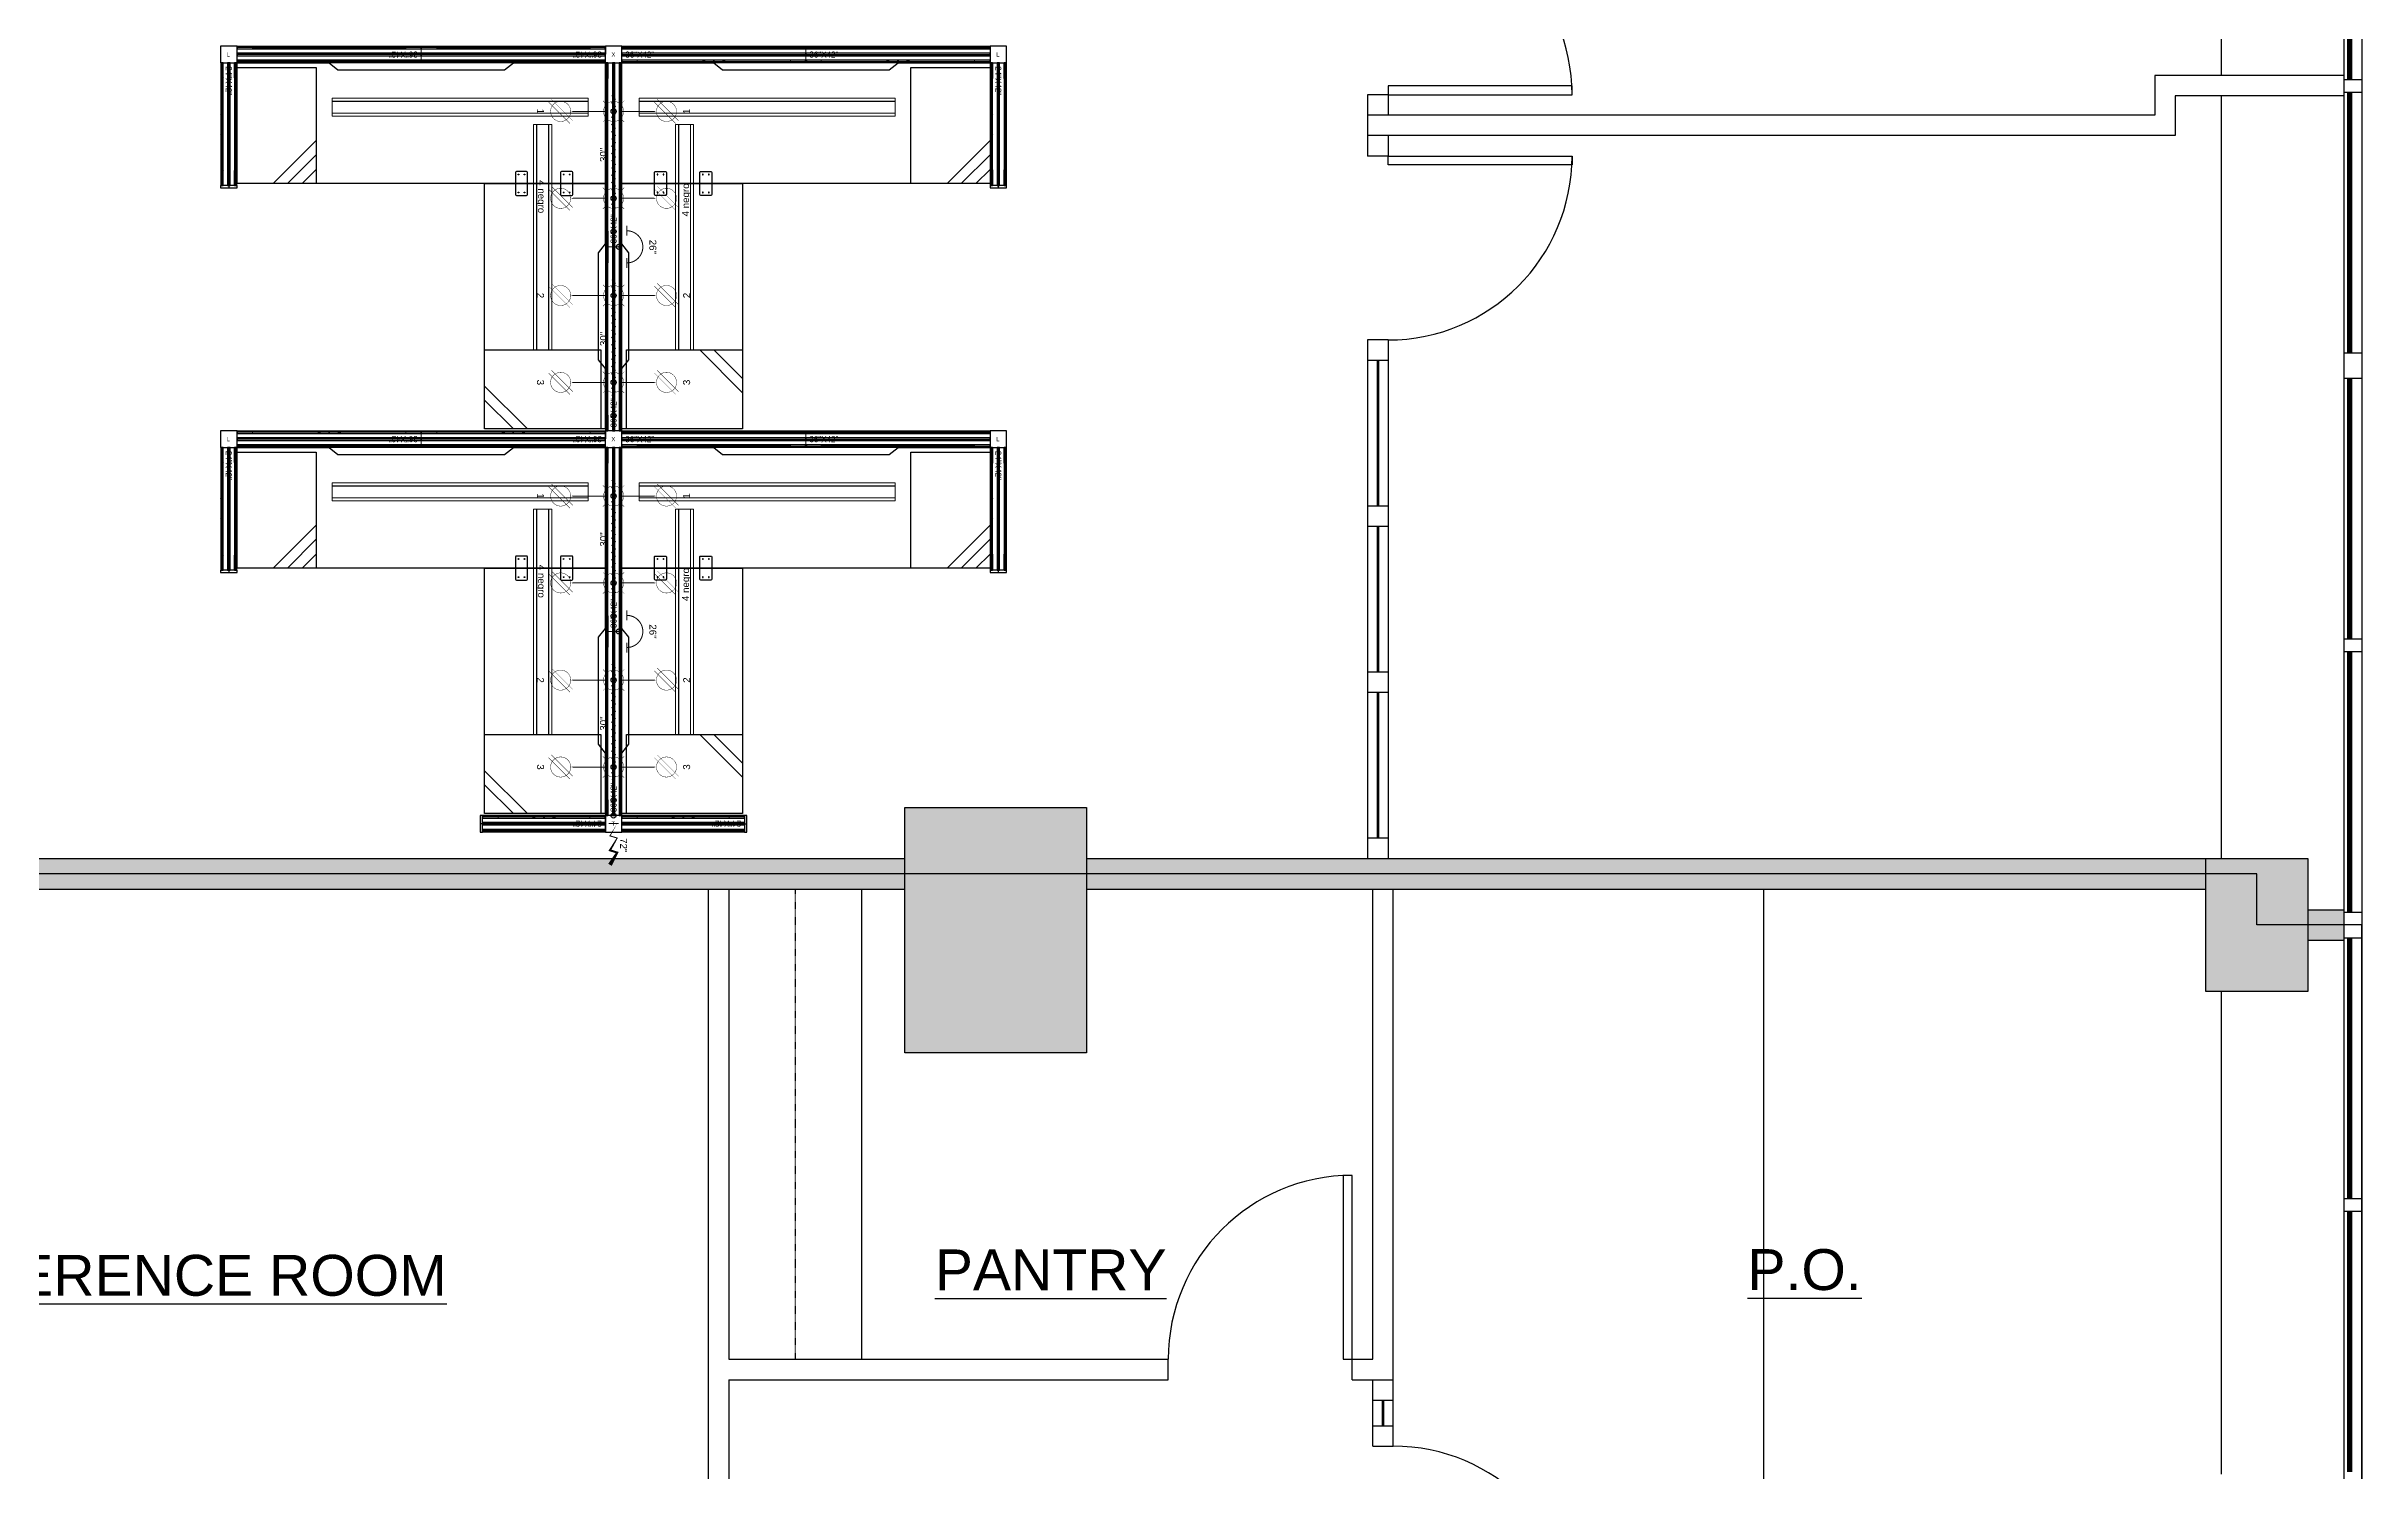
# Model space of a CAD drawing. Header units: inches. Extents: x 0 to 8116, y 4 to 1630.
# Drawn here: x 751 to 1204, y 607 to 886 of the extents above; entities that cross this region are included whole.
import ezdxf
from ezdxf.enums import TextEntityAlignment as Align

# ---------------------------------------------------------------- set-up
doc = ezdxf.new("R2010")
doc.units = ezdxf.units.IN
doc.header["$MEASUREMENT"] = 0
doc.linetypes.add('HIDDEN', pattern=[0.375, 0.25, -0.125])
for name, color, linetype in [('0-BACKGROUND', 7, 'Continuous'), ('DD2D', 7, 'Continuous'), ('DD2D_Geometry', 7, 'Continuous'), ('ELECTRI', 7, 'Continuous'), ('ENFASIS NEW', 7, 'Continuous'), ('QU4TRO', 7, 'Continuous'), ('S7000', 7, 'Continuous'), ('TEXT HARNESS', 7, 'Continuous')]:
    doc.layers.add(name, color=color, linetype=linetype)
doc.styles.add('ARCH-STYLE', font='arial.ttf')
doc.styles.add('ARIAL', font='arial.ttf')
doc.styles.get("Standard").update_dxf_attribs({"font": 'stylu.ttf'})

# ---------------------------------------------------------------- blocks, each defined once
blk = doc.blocks.new('820block')
at = {"layer": '0-BACKGROUND'}
h = blk.add_hatch(color=256, dxfattribs=at)
h.paths.add_polyline_path([(1193.493, 488.5), (1173.493, 488.5), (1173.493, 462.5), (1193.493, 462.5)])
h.paths.add_polyline_path([(1173.493, 681.5), (1193.493, 681.5), (1193.493, 707.5), (1173.493, 707.5)])
h.paths.add_polyline_path([(1193.493, 900.503), (1193.493, 926.503), (1173.493, 926.503), (1173.493, 900.503)])
h = blk.add_hatch(color=256, dxfattribs=at)
h.paths.add_polyline_path([(310.992, 562.51), (310.992, 568.51), (250.019, 568.51), (250.019, 562.51)])
h.paths.add_polyline_path([(392.019, 562.51), (392.019, 568.51), (330.992, 568.51), (330.992, 562.51)])
h.paths.add_polyline_path([(589.019, 562.51), (589.019, 488.5), (585.006, 488.5), (585.006, 482.5), (705.993, 482.5), (705.993, 485.5), (725.993, 485.5), (725.993, 482.5), (918.993, 482.5), (918.993, 488.5), (595.019, 488.5), (595.019, 568.51), (464.019, 568.51), (464.019, 562.51)])
h = blk.add_hatch(color=256, dxfattribs=at)
h.paths.add_polyline_path([(219.993, 459.5), (251.993, 459.5), (251.993, 491.5), (219.993, 491.5)])
h.paths.add_polyline_path([(472.493, 485.5), (472.493, 465.5), (492.493, 465.5), (492.493, 485.5)])
h.paths.add_polyline_path([(725.993, 485.5), (705.993, 485.5), (705.993, 465.5), (725.993, 465.5)])
h.paths.add_polyline_path([(954.5, 498.5), (918.993, 498.5), (918.993, 450.5), (954.5, 450.5)])
h = blk.add_hatch(color=256, dxfattribs=at)
h.paths.add_polyline_path([(954.5, 488.5), (954.5, 482.5), (1173.493, 482.5), (1173.493, 488.5)])
h.paths.add_polyline_path([(1200.5, 478.5), (1193.493, 478.5), (1193.493, 472.5), (1200.5, 472.5)])
for p, q in [((1204, 1192.503), (1204, 10.992)), ((1200.5, 1189.003), (1200.5, 15.992)), ((1201.25, 692), (1201.25, 641)), ((1201.5, 692), (1201.5, 641)), ((1201.75, 692), (1201.75, 641)), ((1202, 692), (1202, 641)), ((1176.5, 681.5), (1176.5, 641.75)), ((1200.5, 641.75), (1163.5, 641.75)), ((1163.5, 641.75), (1163.5, 634.002)), ((1200.5, 641), (1204, 641)), ((1013.5, 638.002), (1009.5, 638.002)), ((1009.5, 638.002), (1009.5, 634.002)), ((1013.5, 638.002), (1013.5, 634.002)), ((1200.5, 637.75), (1167.5, 637.75)), ((1167.5, 637.75), (1167.5, 630.002)), ((1176.5, 637.75), (1176.5, 488.5)), ((1200.5, 638.5), (1204, 638.5)), ((1201.25, 638.5), (1201.25, 587.5)), ((1201.5, 638.5), (1201.5, 587.5)), ((1201.75, 638.5), (1201.75, 587.5)), ((1202, 638.5), (1202, 587.5)), ((1009.5, 634.002), (1009.5, 630.002)), ((1163.5, 634.002), (1009.5, 634.002)), ((1009.5, 630.002), (1009.5, 626.002)), ((1167.5, 630.002), (1009.5, 630.002)), ((1013.5, 630.002), (1013.5, 626.002)), ((1013.5, 626.002), (1009.5, 626.002)), ((1013.5, 590.002), (1009.5, 590.002)), ((1009.5, 590.002), (1009.5, 488.5)), ((1013.5, 590.002), (1013.5, 488.5)), ((1013.5, 586.002), (1009.5, 586.002)), ((1011.375, 586.002), (1011.375, 557.501)), ((1011.625, 586.002), (1011.625, 557.501)), ((1200.5, 587.5), (1204, 587.5)), ((1200.5, 582.5), (1204, 582.5)), ((1201.25, 582.5), (1201.25, 531.5)), ((1201.5, 582.5), (1201.5, 531.5)), ((1201.75, 582.5), (1201.75, 531.5)), ((1202, 582.5), (1202, 531.5)), ((1013.5, 557.501), (1009.5, 557.501)), ((1013.5, 553.501), (1009.5, 553.501)), ((1011.375, 553.501), (1011.375, 525.001)), ((1011.625, 553.501), (1011.625, 525.001)), ((1200.5, 531.5), (1204, 531.5)), ((1200.5, 529), (1204, 529)), ((1201.25, 529), (1201.25, 478)), ((1201.5, 529), (1201.5, 478)), ((1201.75, 529), (1201.75, 478)), ((1202, 529), (1202, 478)), ((1013.5, 525.001), (1009.5, 525.001)), ((1013.5, 521.001), (1009.5, 521.001)), ((1011.375, 521.001), (1011.375, 492.5)), ((1011.625, 521.001), (1011.625, 492.5)), ((1013.5, 492.5), (1009.5, 492.5)), ((595.019, 488.5), (918.993, 488.5)), ((954.5, 488.5), (1173.493, 488.5)), ((725.993, 482.5), (918.993, 482.5)), ((880.5, 482.5), (880.5, 341.503)), ((884.5, 482.5), (884.5, 390.5)), ((910.5, 482.5), (910.5, 390.5)), ((954.5, 482.5), (1173.493, 482.5)), ((1010.5, 390.5), (1010.5, 482.5)), ((1014.5, 386.5), (1014.5, 482.5)), ((1087, 333.503), (1087, 482.5)), ((1193.493, 478.5), (1200.5, 478.5)), ((1200.5, 478), (1204, 478)), ((1193.493, 472.5), (1200.5, 472.5)), ((1200.5, 473), (1204, 473)), ((1201.25, 473), (1201.25, 422)), ((1201.5, 473), (1201.5, 422)), ((1201.75, 473), (1201.75, 422)), ((1202, 473), (1202, 422)), ((1176.5, 462.5), (1176.5, 368)), ((1200.5, 422), (1204, 422)), ((1200.5, 419.5), (1204, 419.5)), ((1201.25, 419.5), (1201.25, 368.5)), ((1201.5, 419.5), (1201.5, 368.5)), ((1201.75, 419.5), (1201.75, 368.5)), ((1202, 419.5), (1202, 368.5)), ((884.5, 390.5), (970.5, 390.5)), ((970.5, 386.5), (970.5, 390.5)), ((1006.5, 386.5), (1006.5, 390.5)), ((1006.5, 390.5), (1010.5, 390.5)), ((884.5, 386.5), (970.5, 386.5)), ((884.5, 386.5), (884.5, 341.503)), ((1006.5, 386.5), (1014.5, 386.5)), ((1010.5, 373.503), (1010.5, 386.5)), ((1014.5, 373.503), (1014.5, 386.5)), ((1010.5, 382.5), (1014.5, 382.5)), ((1012.375, 382.5), (1012.375, 377.503)), ((1012.625, 382.5), (1012.625, 377.503)), ((1010.5, 377.503), (1014.5, 377.503)), ((1010.5, 373.503), (1014.5, 373.503))]:
    blk.add_line(p, q, dxfattribs=at)
at = {"layer": '0-BACKGROUND', "linetype": 'HIDDEN', "ltscale": 0.25}
blk.add_line((897.5, 482.5), (897.5, 390.5), dxfattribs=at)
at = {"layer": '0-BACKGROUND'}
for points in [[(1013.5, 638.002), (1049.5, 638.002), (1049.5, 639.752), (1013.5, 639.752)], [(1013.5, 626.002), (1049.5, 626.002), (1049.5, 624.252), (1013.5, 624.252)], [(954.5, 450.5), (918.993, 450.5), (918.993, 498.5), (954.5, 498.5)], [(589.019, 488.5), (486.493, 488.5), (486.493, 179.503), (591.5, 179.503), (591.5, -7.497), (1185.503, -7.497), (1185.503, -0.497), (1197, -0.497), (1197, 10.992), (1204, 10.992), (1204, 475.5), (1183.493, 475.5), (1183.493, 485.5), (589.019, 485.5)], [(1193.493, 462.5), (1173.493, 462.5), (1173.493, 488.5), (1193.493, 488.5)], [(1006.5, 390.5), (1006.5, 426.5), (1004.75, 426.5), (1004.75, 390.5)]]:
    blk.add_lwpolyline(points, close=True, dxfattribs=at)
for centre, start, end in [((1013.5, 638.002), 0, 90), ((1013.5, 626.002), 270, 0), ((1006.5, 390.5), 90, 180), ((1014.5, 337.503), 0, 90)]:
    blk.add_arc(centre, 36, start, end, dxfattribs=at)
at = {"layer": '0-BACKGROUND', "char_height": 8, "attachment_point": 5, "style": 'ARCH-STYLE'}
for s, insert, width in [('{\\LCONFERENCE ROOM}', (771.29, 406.88), 157.625), ('{\\LPANTRY}', (947.5, 408.001), 54), ('{\\LP.O.}', (1095, 408.001), 54)]:
    blk.add_mtext(s, dxfattribs=dict(at, insert=insert, width=width))
blk = doc.blocks.new('818072')
at = {"color": 1}
blk.add_lwpolyline([(0.04, 0.018, 0, 0.005, 0), (0.101, -0.018, 0.005, 0.005, 0), (0.112, 0.018, 0.005, 0.01, 0), (0.173, -0.018, 0.01, 0.01, 0), (0.184, 0.018, 0.01, 0.02, 0), (0.245, -0.018, 0.02, 0.02, 0)], format="xyseb", dxfattribs=at)
at = {"color": 1, "const_width": 0.005}
blk.add_lwpolyline([(0.04, 0.025), (0.04, -0.025)], dxfattribs=at)
at = {"color": 1}
blk.add_circle((0, 0), 0.0125, dxfattribs=at)
blk.add_point((0, 0), dxfattribs=at)
at = {"layer": 'TEXT HARNESS', "color": 1, "style": 'ARIAL'}
blk.add_text('72"', height=0.0347, dxfattribs=at).set_placement((0.148, 0.05), align=Align.MIDDLE)
blk = doc.blocks.new('DD40102472AB')
at = {"color": 1}
for p, q in [((0.004, -0.004), (-0.004, 0.004)), ((0.004, 0.004), (-0.004, -0.004))]:
    blk.add_line(p, q, dxfattribs=at)
blk.add_lwpolyline([(-0.414, -0.042), (0.414, -0.042), (0.458, -0.007), (0.915, -0.007), (0.915, -0.607), (-0.915, -0.607), (-0.915, -0.007), (-0.458, -0.007)], close=True)
blk.add_point((0, 0))
blk.add_point((0, 0))
blk.add_point((0, 0), dxfattribs=at)
blk = doc.blocks.new('DD40102448AB')
at = {"color": 1}
for p, q in [((0.004, -0.004), (-0.004, 0.004)), ((0.004, 0.004), (-0.004, -0.004))]:
    blk.add_line(p, q, dxfattribs=at)
blk.add_lwpolyline([(-0.266, -0.042), (0.266, -0.042), (0.31, -0.007), (0.61, -0.007), (0.61, -0.607), (-0.61, -0.607), (-0.61, -0.007), (-0.31, -0.007)], close=True)
blk.add_point((0, 0))
blk.add_point((0, 0))
blk.add_point((0, 0), dxfattribs=at)
blk = doc.blocks.new('S7012')
for p, q in [((0.18, -0.577), (0.393, -0.364)), ((0.25, -0.577), (0.393, -0.434)), ((0.323, -0.577), (0.393, -0.507))]:
    blk.add_line(p, q)
blk.add_lwpolyline([(0, 0), (0.393, 0), (0.393, -0.577), (0, -0.577)], close=True)
blk = doc.blocks.new('S7023')
for p, q in [((0.18, -0.577), (0.393, -0.364)), ((0.25, -0.577), (0.393, -0.434))]:
    blk.add_line(p, q)
blk.add_lwpolyline([(0, 0), (0.393, 0), (0.393, -0.577), (0, -0.577)], close=True)
blk = doc.blocks.new('829030')
at = {"color": 1}
for points in [[(0.1, 0.009, 0.005, 0.005, 0), (0.118, -0.009, 0.005, 0.005, 0), (0.136, 0.009, 0.005, 0.005, 0), (0.154, -0.009, 0.005, 0.005, 0), (0.172, 0.009, 0.005, 0.005, 0), (0.19, -0.009, 0.005, 0.005, 0), (0.208, 0.009, 0.005, 0.005, 0), (0.226, -0.009, 0.005, 0.005, 0), (0.244, 0.009, 0.005, 0.005, 0), (0.262, -0.009, 0.005, 0.005, 0), (0.28, 0.009, 0.005, 0.005, 0), (0.298, -0.009, 0.005, 0.005, 0), (0.316, 0.009, 0.005, 0.005, 0), (0.334, -0.009, 0.005, 0.005, 0), (0.352, 0.009, 0.005, 0.005, 0), (0.37, -0.009, 0.005, 0.005, 0), (0.388, 0.009, 0.005, 0.005, 0), (0.406, -0.009, 0.005, 0.005, 0), (0.424, 0.009, 0.005, 0.005, 0), (0.442, -0.009, 0.005, 0.005, 0), (0.46, 0.009, 0.005, 0.005, 0), (0.478, -0.009, 0.005, 0.005, 0), (0.496, 0.009, 0.005, 0.005, 0), (0.514, -0.009, 0.005, 0.005, 0), (0.532, 0.009, 0.005, 0.005, 0), (0.55, -0.009, 0, 0, 0)], [(0.676, 0.009, 0.005, 0.005, 0), (0.658, -0.009, 0.005, 0.005, 0), (0.64, 0.009, 0.005, 0.005, 0), (0.622, -0.009, 0.005, 0.005, 0), (0.604, 0.009, 0.005, 0.005, 0), (0.586, -0.009, 0.005, 0.005, 0), (0.568, 0.009, 0.005, 0.005, 0), (0.55, -0.009, 0, 0, 0)]]:
    blk.add_lwpolyline(points, format="xyseb", dxfattribs=at)
at = {"color": 1, "const_width": 0.002}
for points in [[(0.138, 0.027), (0.112, 0.053)], [(0.192, 0.027), (0.218, 0.053)], [(0.57, 0.027), (0.544, 0.053)], [(0.624, 0.027), (0.65, 0.053)], [(0.138, -0.027), (0.112, -0.053)], [(0.192, -0.027), (0.218, -0.053)], [(0.57, -0.027), (0.544, -0.053)], [(0.624, -0.027), (0.65, -0.053)]]:
    blk.add_lwpolyline(points, dxfattribs=at)
for points in [[(0.165, -0.05, -1), (0.165, 0.05, -1)], [(0.597, -0.05, 1), (0.597, 0.05, 1)]]:
    blk.add_lwpolyline(points, format="xyb", close=True, dxfattribs=at)
at = {"color": 1}
blk.add_circle((0, 0), 0.0125, dxfattribs=at)
blk.add_point((0, 0), dxfattribs=at)
at = {"layer": 'TEXT HARNESS', "color": 1, "style": 'ARIAL'}
blk.add_text('30"', height=0.0347, dxfattribs=at).set_placement((0.381, 0.05), align=Align.MIDDLE)
blk = doc.blocks.new('8065E1C')
at = {"color": 1, "const_width": 0.005}
blk.add_lwpolyline([(0.025, -0.04), (-0.025, -0.04)], dxfattribs=at)
at = {"color": 1}
for points in [[(0, -0.04, 0.005, 0.005, 0), (0, -0.165, 0.025, 0, 0), (0, -0.211, 0, 0, 0)], [(-0.06, -0.309, 0.002, 0.002, 0), (0.046, -0.203, 0.002, 0.002, 0)], [(-0.046, -0.323, 0.002, 0.002, 0), (0.06, -0.217, 0.002, 0.002, 0)]]:
    blk.add_lwpolyline(points, format="xyseb", dxfattribs=at)
at = {"color": 1, "const_width": 0.002}
blk.add_lwpolyline([(-0.05, -0.263, -1), (0.05, -0.263, -1)], format="xyb", close=True, dxfattribs=at)
at = {"color": 1}
blk.add_circle((0, 0), 0.0125, dxfattribs=at)
blk.add_point((0, 0), dxfattribs=at)
at = {"layer": 'TEXT HARNESS', "color": 1, "style": 'ARIAL'}
blk.add_text('1', height=0.0347, dxfattribs=at).set_placement((0, -0.363), align=Align.MIDDLE)
blk = doc.blocks.new('8065E4C')
at = {"color": 1, "const_width": 0.005}
blk.add_lwpolyline([(0.025, -0.04), (-0.025, -0.04)], dxfattribs=at)
at = {"color": 1}
for points in [[(0, -0.04, 0.005, 0.005, 0), (0, -0.165, 0.025, 0, 0), (0, -0.211, 0, 0, 0)], [(-0.06, -0.309, 0.002, 0.002, 0), (0.046, -0.203, 0.002, 0.002, 0)], [(-0.046, -0.323, 0.002, 0.002, 0), (0.06, -0.217, 0.002, 0.002, 0)]]:
    blk.add_lwpolyline(points, format="xyseb", dxfattribs=at)
at = {"color": 1, "const_width": 0.002}
blk.add_lwpolyline([(-0.05, -0.263, -1), (0.05, -0.263, -1)], format="xyb", close=True, dxfattribs=at)
at = {"color": 1}
blk.add_circle((0, 0), 0.0125, dxfattribs=at)
blk.add_point((0, 0), dxfattribs=at)
at = {"layer": 'TEXT HARNESS', "color": 1, "style": 'ARIAL'}
blk.add_text('4 negro', height=0.0347, dxfattribs=at).set_placement((-0.008, -0.363), align=Align.MIDDLE)
blk = doc.blocks.new('8065E2C')
at = {"color": 1, "const_width": 0.005}
blk.add_lwpolyline([(0.025, -0.04), (-0.025, -0.04)], dxfattribs=at)
at = {"color": 1}
for points in [[(0, -0.04, 0.005, 0.005, 0), (0, -0.165, 0.025, 0, 0), (0, -0.211, 0, 0, 0)], [(-0.06, -0.309, 0.002, 0.002, 0), (0.046, -0.203, 0.002, 0.002, 0)], [(-0.046, -0.323, 0.002, 0.002, 0), (0.06, -0.217, 0.002, 0.002, 0)]]:
    blk.add_lwpolyline(points, format="xyseb", dxfattribs=at)
at = {"color": 1, "const_width": 0.002}
blk.add_lwpolyline([(-0.05, -0.263, -1), (0.05, -0.263, -1)], format="xyb", close=True, dxfattribs=at)
at = {"color": 1}
blk.add_circle((0, 0), 0.0125, dxfattribs=at)
blk.add_point((0, 0), dxfattribs=at)
blk.add_point((0, 0), dxfattribs=at)
at = {"layer": 'TEXT HARNESS', "color": 1, "style": 'ARIAL'}
blk.add_text('2', height=0.0347, dxfattribs=at).set_placement((0, -0.363), align=Align.MIDDLE)
blk = doc.blocks.new('8065E3C')
at = {"color": 1, "const_width": 0.005}
blk.add_lwpolyline([(0.025, -0.04), (-0.025, -0.04)], dxfattribs=at)
at = {"color": 1}
for points in [[(0, -0.04, 0.005, 0.005, 0), (0, -0.165, 0.025, 0, 0), (0, -0.211, 0, 0, 0)], [(-0.06, -0.309, 0.002, 0.002, 0), (0.046, -0.203, 0.002, 0.002, 0)], [(-0.046, -0.323, 0.002, 0.002, 0), (0.06, -0.217, 0.002, 0.002, 0)]]:
    blk.add_lwpolyline(points, format="xyseb", dxfattribs=at)
at = {"color": 1, "const_width": 0.002}
blk.add_lwpolyline([(-0.05, -0.263, -1), (0.05, -0.263, -1)], format="xyb", close=True, dxfattribs=at)
at = {"color": 1}
blk.add_circle((0, 0), 0.0125, dxfattribs=at)
blk.add_point((0, 0), dxfattribs=at)
at = {"layer": 'TEXT HARNESS', "color": 1, "style": 'ARIAL'}
blk.add_text('3', height=0.0347, dxfattribs=at).set_placement((0, -0.363), align=Align.MIDDLE)
blk = doc.blocks.new('817726')
at = {"color": 3, "const_width": 0.005}
blk.add_lwpolyline([(0.08, 0.04, 1), (-0.08, 0.04)], format="xyb", dxfattribs=at)
for points in [[(-0.055, 0.04), (-0.105, 0.04)], [(0.055, 0.04), (0.105, 0.04)]]:
    blk.add_lwpolyline(points, dxfattribs=at)
at = {"color": 3}
blk.add_circle((0, 0), 0.0125, dxfattribs=at)
blk.add_point((0, 0), dxfattribs=at)
at = {"layer": 'TEXT HARNESS', "color": 3, "style": 'ARIAL'}
blk.add_text('26"', height=0.0347, dxfattribs=at).set_placement((0, 0.17), align=Align.MIDDLE)
blk = doc.blocks.new('D3223S')
for p, q in [((0.055, 0), (-0.055, 0)), ((-0.06, -0.005), (-0.06, -0.055)), ((-0.055, -0.06), (0.055, -0.06)), ((0.06, -0.055), (0.06, -0.005))]:
    blk.add_line(p, q)
for centre in [(-0.045, -0.015), (-0.045, -0.045), (0.045, -0.015), (0.045, -0.045)]:
    blk.add_circle(centre, 0.00195)
for centre, start, end in [((-0.055, -0.005), 90, 180), ((-0.055, -0.055), 180, 270), ((0.055, -0.005), 0, 90), ((0.055, -0.055), 270, 0)]:
    blk.add_arc(centre, 0.005, start, end)
blk = doc.blocks.new('A$C18FD438F')
at = {"color": 0, "linetype": 'Continuous', "lineweight": 0}
for p, q in [((-0.934, 0.184), (-0.934, 0.199)), ((-0.934, 0.199), (0.338, 0.199)), ((-0.934, 0.183), (-0.934, 0.184)), ((-0.934, 0.184), (0.338, 0.184)), ((-0.934, 0.183), (0.338, 0.183)), ((-0.934, 0.182), (-0.934, 0.183)), ((-0.934, 0.125), (-0.934, 0.182)), ((-0.934, 0.125), (-0.934, 0.125)), ((-0.934, 0.123), (-0.934, 0.125)), ((-0.934, 0.125), (0.338, 0.125)), ((-0.934, 0.124), (0.338, 0.124)), ((-0.934, 0.109), (-0.934, 0.123)), ((0.338, 0.184), (0.338, 0.199)), ((0.338, 0.183), (0.338, 0.184)), ((0.338, 0.182), (0.338, 0.183)), ((0.338, 0.125), (0.338, 0.182)), ((0.338, 0.123), (0.338, 0.125)), ((0.338, 0.125), (0.338, 0.125)), ((0.338, 0.109), (0.338, 0.123)), ((-0.934, 0.109), (0.338, 0.109))]:
    blk.add_line(p, q, dxfattribs=at)
blk = doc.blocks.new('DD330154S')
blk.add_blockref('A$C18FD438F', (0.934, -0.154))
blk = doc.blocks.new('DD330148S')
at = {"color": 0, "linetype": 'Continuous', "lineweight": 0}
for p, q in [((0, 0.03), (0, 0.045)), ((0, 0.045), (1.12, 0.045)), ((0, 0.029), (0, 0.03)), ((0, 0.03), (1.12, 0.03)), ((0, 0.029), (1.12, 0.029)), ((0, 0.028), (0, 0.029)), ((0, -0.028), (0, 0.028)), ((1.12, 0.03), (1.12, 0.045)), ((1.12, 0.029), (1.12, 0.03)), ((1.12, 0.028), (1.12, 0.029)), ((1.12, -0.028), (1.12, 0.028)), ((0, -0.029), (0, -0.028)), ((0, -0.03), (0, -0.029)), ((0, -0.029), (1.12, -0.029)), ((0, -0.045), (0, -0.03)), ((0, -0.03), (1.12, -0.03)), ((0, -0.045), (1.12, -0.045)), ((1.12, -0.029), (1.12, -0.028)), ((1.12, -0.03), (1.12, -0.029)), ((1.12, -0.045), (1.12, -0.03))]:
    blk.add_line(p, q, dxfattribs=at)
blk = doc.blocks.new('DD101024422D')
at = {"color": 1, "linetype": 'Continuous', "lineweight": 0}
for p, q in [((0, -0.025), (0, 0.025)), ((0.002, 0.027), (0.021, 0.027)), ((0.002, 0.027), (0.022, 0.027)), ((0.075, 0.027), (0.021, 0.027)), ((0.075, 0.027), (0.075, 0.027)), ((0.077, 0.026), (0.077, 0.034)), ((0.533, 0.034), (0.077, 0.034)), ((0.533, 0.034), (0.533, 0.026)), ((0.535, 0.027), (0.589, 0.027)), ((0.535, 0.027), (0.535, 0.027)), ((0.608, 0.027), (0.588, 0.027)), ((0.608, 0.027), (0.589, 0.027)), ((0.61, -0.025), (0.61, 0.025)), ((0.025, -0.028), (0.002, -0.028)), ((0.025, -0.028), (0.075, -0.028)), ((0.075, -0.028), (0.075, -0.028)), ((0.077, -0.034), (0.077, -0.026)), ((0.533, -0.034), (0.077, -0.034)), ((0.533, -0.026), (0.533, -0.034)), ((0.585, -0.028), (0.535, -0.028)), ((0.535, -0.028), (0.535, -0.028)), ((0.585, -0.028), (0.608, -0.028))]:
    blk.add_line(p, q, dxfattribs=at)
at = {"color": 1}
for p, q in [((0.301, 0.038), (0.309, 0.031)), ((0.301, 0.031), (0.309, 0.038)), ((0.301, -0.038), (0.309, -0.031)), ((0.301, -0.031), (0.309, -0.038))]:
    blk.add_line(p, q, dxfattribs=at)
for centre in [(0.255, -0.034), (0.355, -0.034)]:
    blk.add_circle(centre, 0.005, dxfattribs=at)
at = {"color": 1, "linetype": 'Continuous', "lineweight": 0}
for centre, radius, start, end in [((0.002, 0.025), 0.00203, 90, 180), ((0.075, 0.026), 0.00151, 10.021, 90), ((0.075, 0.026), 0.00151, 0, 10.021), ((0.535, 0.026), 0.00151, 169.979, 180), ((0.535, 0.026), 0.00151, 169.979, 180), ((0.535, 0.026), 0.00151, 90, 169.979), ((0.608, 0.025), 0.00203, 0, 90), ((0.002, -0.025), 0.00203, 180, 270), ((0.075, -0.026), 0.00151, 270, 349.979), ((0.075, -0.026), 0.00151, 349.979, 0), ((0.535, -0.026), 0.00151, 180, 190.021), ((0.535, -0.026), 0.00151, 180, 190.021), ((0.535, -0.026), 0.00151, 190.021, 270), ((0.608, -0.025), 0.00203, 270, 0)]:
    blk.add_arc(centre, radius, start, end, dxfattribs=at)
at = {"color": 1}
for p in [(0.305, 0.034), (0.305, -0.034)]:
    blk.add_point(p, dxfattribs=at)
at = {"insert": (0.017, 0.015), "char_height": 0.03, "attachment_point": 1}
blk.add_mtext_dynamic_manual_height_columns('24"X42"', width=75.49402, gutter_width=12.5, heights=[0], dxfattribs=at)
blk = doc.blocks.new('SPACE_DD10102442')
blk.add_blockref('DD101024422D', (0, 0))
blk = doc.blocks.new('DD101036422D')
at = {"color": 1, "linetype": 'Continuous', "lineweight": 0}
for p, q in [((0, -0.025), (0, 0.025)), ((0.002, 0.027), (0.021, 0.027)), ((0.002, 0.027), (0.022, 0.027)), ((0.075, 0.027), (0.021, 0.027)), ((0.075, 0.027), (0.075, 0.027)), ((0.076, 0.026), (0.076, 0.034)), ((0.838, 0.034), (0.076, 0.034)), ((0.838, 0.034), (0.838, 0.026)), ((0.84, 0.027), (0.894, 0.027)), ((0.84, 0.027), (0.84, 0.027)), ((0.913, 0.027), (0.893, 0.027)), ((0.913, 0.027), (0.894, 0.027)), ((0.915, -0.025), (0.915, 0.025)), ((0.025, -0.028), (0.002, -0.028)), ((0.025, -0.028), (0.075, -0.028)), ((0.075, -0.028), (0.075, -0.028)), ((0.076, -0.034), (0.076, -0.026)), ((0.838, -0.034), (0.076, -0.034)), ((0.838, -0.026), (0.838, -0.034)), ((0.89, -0.028), (0.84, -0.028)), ((0.84, -0.028), (0.84, -0.028)), ((0.89, -0.028), (0.913, -0.028))]:
    blk.add_line(p, q, dxfattribs=at)
at = {"color": 1}
for p, q in [((0.454, 0.038), (0.461, 0.031)), ((0.454, 0.031), (0.461, 0.038)), ((0.454, -0.038), (0.461, -0.031)), ((0.454, -0.031), (0.461, -0.038))]:
    blk.add_line(p, q, dxfattribs=at)
for centre in [(0.407, -0.034), (0.507, -0.034)]:
    blk.add_circle(centre, 0.005, dxfattribs=at)
at = {"color": 1, "linetype": 'Continuous', "lineweight": 0}
for centre, radius, start, end in [((0.002, 0.025), 0.00203, 90, 180), ((0.075, 0.026), 0.00151, 10.021, 90), ((0.075, 0.026), 0.00151, 0, 10.021), ((0.84, 0.026), 0.00151, 169.979, 180), ((0.84, 0.026), 0.00151, 169.979, 180), ((0.84, 0.026), 0.00151, 90, 169.979), ((0.913, 0.025), 0.00203, 0, 90), ((0.002, -0.025), 0.00203, 180, 270), ((0.075, -0.026), 0.00151, 270, 349.979), ((0.075, -0.026), 0.00151, 349.979, 0), ((0.84, -0.026), 0.00151, 180, 190.021), ((0.84, -0.026), 0.00151, 180, 190.021), ((0.84, -0.026), 0.00151, 190.021, 270), ((0.913, -0.025), 0.00203, 270, 0)]:
    blk.add_arc(centre, radius, start, end, dxfattribs=at)
at = {"color": 1}
for p in [(0.458, 0.034), (0.458, -0.034)]:
    blk.add_point(p, dxfattribs=at)
at = {"insert": (0.017, 0.015), "char_height": 0.03, "attachment_point": 1}
blk.add_mtext_dynamic_manual_height_columns('36"X42"', width=75.49402, gutter_width=12.5, heights=[0], dxfattribs=at)
blk = doc.blocks.new('SPACE_DD10103642')
blk.add_blockref('DD101036422D', (0, 0))
blk = doc.blocks.new('DD3021422D')
for p, q in [((0, 0.041), (0, -0.041)), ((0.012, 0.041), (0, 0.041)), ((0.012, -0.041), (0.012, 0.041)), ((0, -0.041), (0.012, -0.041))]:
    blk.add_line(p, q)
blk = doc.blocks.new('SPACE_DD302142')
blk.add_blockref('DD3021422D', (0, 0))

msp = doc.modelspace()

# ---------------------------------------------------------------- linework, layer by layer
at = {"layer": 'DD2D'}
for p, q in [((788.317, 884.386), (788.313, 884.386)), ((824.341, 885.737), (788.317, 885.737)), ((824.341, 884.386), (788.317, 884.386)), ((824.341, 884.386), (788.317, 884.386)), ((824.341, 884.386), (824.337, 884.386)), ((860.364, 885.737), (824.341, 885.737)), ((860.364, 884.386), (824.341, 884.386)), ((860.364, 884.386), (824.341, 884.386)), ((863.593, 885.737), (899.616, 885.737)), ((863.593, 884.386), (899.616, 884.386)), ((863.593, 884.386), (899.616, 884.386)), ((899.616, 885.737), (935.64, 885.737)), ((899.616, 884.386), (899.62, 884.386)), ((899.616, 884.386), (935.64, 884.386)), ((899.616, 884.386), (935.64, 884.386)), ((935.64, 884.386), (935.644, 884.386)), ((785.353, 882.772), (785.353, 858.756)), ((786.703, 882.772), (786.703, 858.756)), ((786.703, 882.772), (786.703, 858.756)), ((788.053, 882.772), (788.053, 858.756)), ((824.341, 883.036), (788.317, 883.036)), ((860.364, 883.036), (824.341, 883.036)), ((860.628, 846.749), (860.628, 882.772)), ((861.979, 882.772), (861.979, 882.776)), ((861.979, 846.749), (861.979, 882.772)), ((861.979, 846.749), (861.979, 882.772)), ((863.329, 846.749), (863.329, 882.772)), ((863.593, 883.036), (899.616, 883.036)), ((899.616, 883.036), (935.64, 883.036)), ((935.904, 882.772), (935.904, 858.756)), ((937.254, 882.772), (937.254, 858.756)), ((937.254, 882.772), (937.254, 858.756)), ((938.605, 882.772), (938.605, 858.756)), ((786.703, 858.756), (786.703, 858.284)), ((937.254, 858.756), (937.254, 858.284)), ((860.628, 810.725), (860.628, 846.749)), ((861.979, 846.749), (861.979, 846.753)), ((861.979, 810.725), (861.979, 846.749)), ((861.979, 810.725), (861.979, 846.749)), ((863.329, 810.725), (863.329, 846.749)), ((785.353, 807.497), (785.353, 783.481)), ((786.703, 807.497), (786.703, 783.481)), ((786.703, 807.497), (786.703, 783.481)), ((788.053, 807.497), (788.053, 783.481)), ((788.317, 809.111), (788.313, 809.111)), ((824.341, 810.461), (788.317, 810.461)), ((824.341, 809.111), (788.317, 809.111)), ((824.341, 809.111), (788.317, 809.111)), ((824.341, 807.76), (788.317, 807.76)), ((824.341, 809.111), (824.337, 809.111)), ((860.364, 810.461), (824.341, 810.461)), ((860.364, 809.111), (824.341, 809.111)), ((860.364, 809.111), (824.341, 809.111)), ((860.364, 807.76), (824.341, 807.76)), ((860.628, 771.473), (860.628, 807.497)), ((861.979, 807.497), (861.979, 807.5)), ((861.979, 771.473), (861.979, 807.497)), ((861.979, 771.473), (861.979, 807.497)), ((863.329, 771.473), (863.329, 807.497)), ((863.593, 810.461), (899.616, 810.461)), ((863.593, 809.111), (899.616, 809.111)), ((863.593, 809.111), (899.616, 809.111)), ((863.593, 807.76), (899.616, 807.76)), ((899.616, 810.461), (935.64, 810.461)), ((899.616, 809.111), (899.62, 809.111)), ((899.616, 809.111), (935.64, 809.111)), ((899.616, 809.111), (935.64, 809.111)), ((899.616, 807.76), (935.64, 807.76)), ((935.64, 809.111), (935.644, 809.111)), ((935.904, 807.497), (935.904, 783.481)), ((937.254, 807.497), (937.254, 783.481)), ((937.254, 807.497), (937.254, 783.481)), ((938.605, 807.497), (938.605, 783.481)), ((786.703, 783.481), (786.703, 783.008)), ((937.254, 783.481), (937.254, 783.008)), ((860.628, 735.449), (860.628, 771.473)), ((861.979, 771.473), (861.979, 771.477)), ((861.979, 735.449), (861.979, 771.473)), ((861.979, 735.449), (861.979, 771.473)), ((863.329, 735.449), (863.329, 771.473)), ((860.364, 735.185), (836.349, 735.185)), ((887.609, 735.185), (863.593, 735.185)), ((836.349, 733.835), (835.876, 733.835)), ((860.364, 733.835), (836.349, 733.835)), ((860.364, 733.835), (836.349, 733.835)), ((860.364, 732.485), (836.349, 732.485)), ((863.593, 733.835), (863.589, 733.835)), ((887.609, 733.835), (863.593, 733.835)), ((887.609, 733.835), (863.593, 733.835)), ((887.609, 732.485), (863.593, 732.485)), ((887.609, 733.835), (888.081, 733.835))]:
    msp.add_line(p, q, dxfattribs=at)
at = {"layer": 'DD2D_Geometry'}
for points in [[(788.317, 886.001), (785.093, 886.001), (785.093, 882.772), (788.317, 882.772)], [(824.341, 885.973), (788.317, 885.973), (788.317, 885.501), (824.341, 885.501)], [(824.341, 884.623), (788.317, 884.623), (788.317, 884.15), (824.341, 884.15)], [(824.337, 884.386), (824.341, 884.386), (824.341, 884.386), (824.337, 884.386)], [(860.364, 885.973), (824.341, 885.973), (824.341, 885.501), (860.364, 885.501)], [(860.364, 884.623), (824.341, 884.623), (824.341, 884.15), (860.364, 884.15)], [(863.593, 882.772), (863.597, 886.001), (860.368, 886.001), (860.364, 882.772)], [(863.593, 885.501), (899.616, 885.501), (899.616, 885.973), (863.593, 885.973)], [(863.593, 884.15), (899.616, 884.15), (899.616, 884.623), (863.593, 884.623)], [(899.616, 885.501), (935.64, 885.501), (935.64, 885.973), (899.616, 885.973)], [(899.616, 884.15), (935.64, 884.15), (935.64, 884.623), (899.616, 884.623)], [(899.616, 884.386), (899.62, 884.386), (899.62, 884.386), (899.616, 884.386)], [(935.64, 882.772), (938.872, 882.772), (938.872, 886.001), (935.64, 886.001)], [(785.116, 882.772), (785.116, 858.756), (785.589, 858.756), (785.589, 882.772)], [(786.467, 882.772), (786.467, 858.756), (786.939, 858.756), (786.939, 882.772)], [(787.817, 882.772), (787.817, 858.756), (788.29, 858.756), (788.29, 882.772)], [(824.341, 883.272), (788.317, 883.272), (788.317, 882.8), (824.341, 882.8)], [(860.364, 883.272), (824.341, 883.272), (824.341, 882.8), (860.364, 882.8)], [(860.864, 846.749), (860.864, 882.772), (860.392, 882.772), (860.392, 846.749)], [(862.215, 846.749), (862.215, 882.772), (861.742, 882.772), (861.742, 846.749)], [(863.565, 846.749), (863.565, 882.772), (863.093, 882.772), (863.093, 846.749)], [(863.593, 882.8), (899.616, 882.8), (899.616, 883.272), (863.593, 883.272)], [(899.616, 882.8), (935.64, 882.8), (935.64, 883.272), (899.616, 883.272)], [(935.668, 882.772), (935.668, 858.756), (936.14, 858.756), (936.14, 882.772)], [(937.018, 882.772), (937.018, 858.756), (937.49, 858.756), (937.49, 882.772)], [(938.368, 882.772), (938.368, 858.756), (938.841, 858.756), (938.841, 882.772)], [(860.864, 810.725), (860.864, 846.749), (860.392, 846.749), (860.392, 810.725)], [(862.215, 810.725), (862.215, 846.749), (861.742, 846.749), (861.742, 810.725)], [(861.979, 846.749), (861.979, 846.749), (861.979, 846.753), (861.979, 846.753)], [(863.565, 810.725), (863.565, 846.749), (863.093, 846.749), (863.093, 810.725)], [(788.317, 810.725), (785.093, 810.725), (785.093, 807.497), (788.317, 807.497)], [(785.116, 807.497), (785.116, 783.481), (785.589, 783.481), (785.589, 807.497)], [(786.467, 807.497), (786.467, 783.481), (786.939, 783.481), (786.939, 807.497)], [(787.817, 807.497), (787.817, 783.481), (788.29, 783.481), (788.29, 807.497)], [(824.341, 810.697), (788.317, 810.697), (788.317, 810.225), (824.341, 810.225)], [(824.341, 809.347), (788.317, 809.347), (788.317, 808.874), (824.341, 808.874)], [(824.341, 807.997), (788.317, 807.997), (788.317, 807.524), (824.341, 807.524)], [(824.337, 809.111), (824.341, 809.111), (824.341, 809.111), (824.337, 809.111)], [(860.364, 810.697), (824.341, 810.697), (824.341, 810.225), (860.364, 810.225)], [(860.364, 809.347), (824.341, 809.347), (824.341, 808.874), (860.364, 808.874)], [(860.364, 807.997), (824.341, 807.997), (824.341, 807.524), (860.364, 807.524)], [(863.593, 807.497), (863.597, 810.725), (860.368, 810.725), (860.364, 807.497)], [(860.864, 771.473), (860.864, 807.497), (860.392, 807.497), (860.392, 771.473)], [(862.215, 771.473), (862.215, 807.497), (861.742, 807.497), (861.742, 771.473)], [(863.565, 771.473), (863.565, 807.497), (863.093, 807.497), (863.093, 771.473)], [(863.593, 810.225), (899.616, 810.225), (899.616, 810.697), (863.593, 810.697)], [(863.593, 808.874), (899.616, 808.874), (899.616, 809.347), (863.593, 809.347)], [(863.593, 807.524), (899.616, 807.524), (899.616, 807.997), (863.593, 807.997)], [(899.616, 810.225), (935.64, 810.225), (935.64, 810.697), (899.616, 810.697)], [(899.616, 808.874), (935.64, 808.874), (935.64, 809.347), (899.616, 809.347)], [(899.616, 809.111), (899.62, 809.111), (899.62, 809.111), (899.616, 809.111)], [(899.616, 807.524), (935.64, 807.524), (935.64, 807.997), (899.616, 807.997)], [(935.64, 807.497), (938.872, 807.497), (938.872, 810.725), (935.64, 810.725)], [(935.668, 807.497), (935.668, 783.481), (936.14, 783.481), (936.14, 807.497)], [(937.018, 807.497), (937.018, 783.481), (937.49, 783.481), (937.49, 807.497)], [(938.368, 807.497), (938.368, 783.481), (938.841, 783.481), (938.841, 807.497)], [(860.864, 735.449), (860.864, 771.473), (860.392, 771.473), (860.392, 735.449)], [(862.215, 735.449), (862.215, 771.473), (861.742, 771.473), (861.742, 735.449)], [(861.979, 771.473), (861.979, 771.473), (861.979, 771.477), (861.979, 771.477)], [(863.565, 735.449), (863.565, 771.473), (863.093, 771.473), (863.093, 735.449)], [(860.364, 735.422), (836.349, 735.422), (836.349, 734.949), (860.364, 734.949)], [(860.364, 734.071), (836.349, 734.071), (836.349, 733.599), (860.364, 733.599)], [(863.593, 735.449), (860.368, 735.449), (860.368, 732.221), (863.593, 732.221)], [(887.609, 735.422), (863.593, 735.422), (863.593, 734.949), (887.609, 734.949)], [(887.609, 734.071), (863.593, 734.071), (863.593, 733.599), (887.609, 733.599)], [(860.364, 732.721), (836.349, 732.721), (836.349, 732.248), (860.364, 732.248)], [(887.609, 732.721), (863.593, 732.721), (863.593, 732.248), (887.609, 732.248)]]:
    msp.add_lwpolyline(points, close=True, dxfattribs=at)

# ---------------------------------------------------------------- block references
msp.add_blockref('820block', (0, 238.523))
at = {"layer": 'DD2D_Geometry', "xscale": 39.3700787401575, "yscale": 39.3700787401575, "zscale": 39.3700787401575}
for name, p, rotation in [('SPACE_DD10103642', (824.341, 884.386), 180), ('SPACE_DD10103642', (860.364, 884.386), 180), ('SPACE_DD10102442', (786.703, 882.772), 270), ('SPACE_DD10103642', (861.979, 846.749), 90), ('SPACE_DD10102442', (937.254, 882.772), 270), ('SPACE_DD302142', (786.703, 858.756), 270), ('SPACE_DD302142', (937.254, 858.756), 270), ('SPACE_DD10103642', (861.979, 810.725), 90), ('SPACE_DD10102442', (786.703, 807.497), 270), ('SPACE_DD10103642', (824.341, 809.111), 180), ('SPACE_DD10103642', (860.364, 809.111), 180), ('SPACE_DD10103642', (861.979, 771.473), 90), ('SPACE_DD10102442', (937.254, 807.497), 270), ('SPACE_DD302142', (786.703, 783.481), 270), ('SPACE_DD302142', (937.254, 783.481), 270), ('SPACE_DD10103642', (861.979, 735.449), 90), ('SPACE_DD302142', (836.349, 733.835), 180), ('SPACE_DD10102442', (860.364, 733.835), 180), ('SPACE_DD10102442', (887.609, 733.835), 180)]:
    msp.add_blockref(name, p, dxfattribs=dict(at, rotation=rotation))
for name, p in [('SPACE_DD10103642', (863.593, 884.386)), ('SPACE_DD10103642', (899.616, 884.386)), ('SPACE_DD10103642', (863.593, 809.111)), ('SPACE_DD10103642', (899.616, 809.111)), ('SPACE_DD302142', (887.609, 733.835))]:
    msp.add_blockref(name, p, dxfattribs=at)
at = {"layer": 'ELECTRI', "xscale": 39.3700787401575, "yscale": 39.3700787401575, "zscale": 39.3700787401575}
for name, p, rotation in [('8065E1C', (861.979, 873.253), 270), ('829030', (861.979, 849.749), 90), ('8065E1C', (861.979, 873.253), 90), ('8065E4C', (861.979, 856.245), 270), ('8065E4C', (861.979, 856.245), 90), ('817726', (862.982, 846.749), 270), ('8065E2C', (861.979, 837.229), 270), ('829030', (861.979, 813.725), 90), ('8065E2C', (861.979, 837.229), 90), ('8065E3C', (861.979, 820.221), 270), ('8065E3C', (861.979, 820.221), 90), ('8065E1C', (861.979, 797.977), 270), ('829030', (861.979, 774.473), 90), ('8065E1C', (861.979, 797.977), 90), ('8065E4C', (861.979, 780.969), 270), ('8065E4C', (861.979, 780.969), 90), ('817726', (862.982, 771.473), 270), ('8065E2C', (861.979, 761.953), 270), ('829030', (861.979, 738.449), 90), ('8065E2C', (861.979, 761.953), 90), ('8065E3C', (861.979, 744.945), 270), ('8065E3C', (861.979, 744.945), 90), ('818072', (861.979, 735.449), 270)]:
    msp.add_blockref(name, p, dxfattribs=dict(at, rotation=rotation))
at = {"layer": 'ENFASIS NEW', "xscale": 39.3700787401575, "yscale": 39.3700787401575, "zscale": 39.3700787401575}
for p in [(824.341, 883.036), (899.616, 883.036), (824.341, 807.76), (899.616, 807.76)]:
    msp.add_blockref('DD40102472AB', p, dxfattribs=at)
at = {"layer": 'ENFASIS NEW', "yscale": 39.3700787401575, "zscale": 39.3700787401575}
for name, p, xscale, rotation in [('DD330154S', (856.989, 874.064), 39.3700787401575, 180), ('DD330154S', (866.972, 874.064), -39.3700787401575, 180), ('DD330148S', (848.101, 826.591), 39.3700787401575, 90), ('DD330148S', (875.861, 826.591), -39.3700787401575, 270), ('DD40102448AB', (860.628, 835.134), 39.3700787401575, 270), ('DD40102448AB', (863.329, 835.134), 39.3700787401575, 89.99999999999999), ('DD330154S', (856.989, 798.789), 39.3700787401575, 180), ('DD330154S', (866.972, 798.789), -39.3700787401575, 180), ('DD330148S', (848.101, 751.315), 39.3700787401575, 90), ('DD330148S', (875.861, 751.315), -39.3700787401575, 270), ('DD40102448AB', (860.628, 759.859), 39.3700787401575, 270), ('DD40102448AB', (863.329, 759.859), 39.3700787401575, 89.99999999999999)]:
    msp.add_blockref(name, p, dxfattribs=dict(at, xscale=xscale, rotation=rotation))
at = {"layer": 'QU4TRO', "yscale": 39.3700787401575, "zscale": 39.3700787401575}
for p, xscale, rotation in [((842.766, 859.15), 39.3700787401575, 90), ((851.622, 859.15), 39.3700787401575, 90), ((872.34, 859.15), -39.3700787401575, 270), ((881.195, 859.15), -39.3700787401575, 270), ((842.766, 783.874), 39.3700787401575, 90), ((851.622, 783.874), 39.3700787401575, 90), ((872.34, 783.874), -39.3700787401575, 270), ((881.195, 783.874), -39.3700787401575, 270)]:
    msp.add_blockref('D3223S', p, dxfattribs=dict(at, xscale=xscale, rotation=rotation))
at = {"layer": 'S7000', "xscale": 39.3700787401575, "yscale": 39.3700787401575, "zscale": 39.3700787401575}
for p in [(788.317, 881.867), (920.168, 881.867), (788.317, 806.591), (920.168, 806.591)]:
    msp.add_blockref('S7012', p, dxfattribs=at)
for p, rotation in [((859.459, 826.591), 270), ((864.498, 811.119), 89.99999999999999), ((859.459, 751.315), 270), ((864.498, 735.843), 89.99999999999999)]:
    msp.add_blockref('S7023', p, dxfattribs=dict(at, rotation=rotation))

# ---------------------------------------------------------------- texts
at = {"layer": 'DD2D_Geometry'}
for s, p in [('L', (786.3, 883.983)), ('X', (861.575, 883.983)), ('L', (936.851, 883.983)), ('L', (786.3, 808.707)), ('X', (861.575, 808.707)), ('L', (936.851, 808.707)), ('T', (861.575, 733.432))]:
    msp.add_text(s, height=0.807, dxfattribs=at).set_placement(p)

doc.saveas('drawing.dxf')
